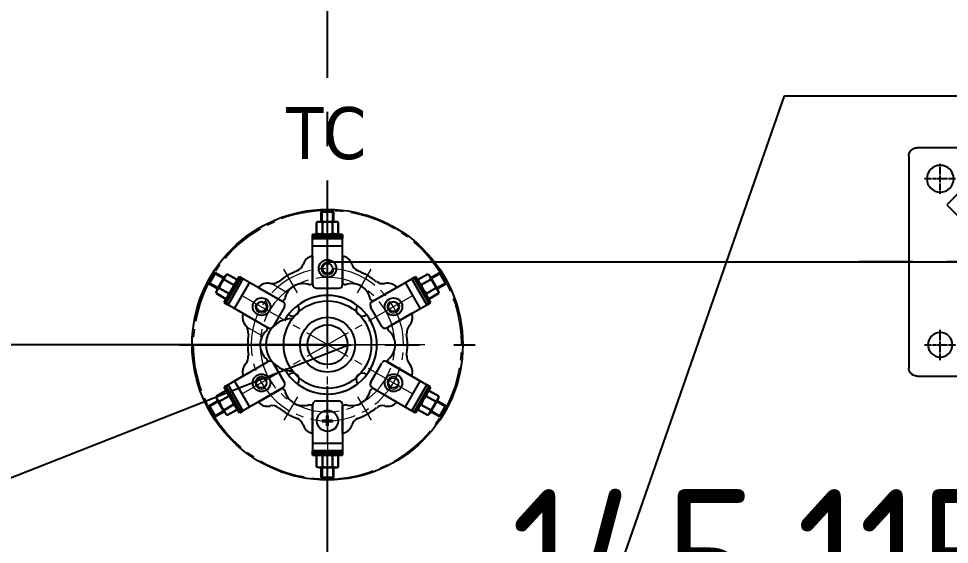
# Model space of a CAD drawing. Header units: millimetres. Extents: x 222663 to 230512, y -187965 to -182415.
# Drawn here: x 224384.6 to 224832.8, y -183801.5 to -183548.2 of the extents above; entities that cross this region are included whole.
import ezdxf

# ---------------------------------------------------------------- set-up
doc = ezdxf.new("R2010")
doc.units = ezdxf.units.MM
doc.header["$LTSCALE"] = 13
doc.linetypes.add('CENTER', pattern=[50.8, 31.75, -6.35, 6.35, -6.35])
doc.linetypes.add('CENTERX2', pattern=[101.6, 63.5, -12.7, 12.7, -12.7])
doc.layers.get('0').update_dxf_attribs({"color": 1, "linetype": 'CENTER'})
for name, color, linetype in [('01', 7, 'Continuous'), ('1', 4, 'Continuous'), ('2细线层', 4, 'Continuous'), ('CORE', 5, 'Continuous'), ('´ÖÊµÏß', 7, 'Continuous'), ('µã»®Ïß', 7, 'Continuous'), ('Ï¸ÊµÏß', 7, 'Continuous'), ('Ï¸Ïß', 7, 'Continuous')]:
    doc.layers.add(name, color=color, linetype=linetype)
doc.layers.add('标注、文本', color=3, linetype='Continuous', lineweight=25)
doc.styles.get("Standard").update_dxf_attribs({"font": 'gbenor.shx', "bigfont": 'gbcbig.shx'})
doc.styles.add('Tahoma$001', font='tahoma.ttf', dxfattribs={"height": 2.159784})
doc.dimstyles.new('1-20', dxfattribs={"dimscale": 20, "dimtxt": 3.5, "dimasz": 2, "dimexe": 1.5, "dimexo": 0.5, "dimgap": 0.5, "dimtad": 1, "dimtoh": 1, "dimdec": 1, "dimdsep": 46, "dimtxsty": 'Standard', "dimcen": 2.5, "dimclrd": 3, "dimclre": 3, "dimclrt": 3, "dimadec": 0, "dimazin": 2, "dimtfac": 1, "dimtdec": 1, "dimtmove": 0, "dimatfit": 2, "dimfxl": 1, "dimarcsym": 0})

# ---------------------------------------------------------------- blocks, each defined once
blk = doc.blocks.new('A$C5EF15113')
at = {"layer": '1', "color": 1, "linetype": 'CENTERX2', "lineweight": -3, "ltscale": 0.1}
for p, q in [((79.01, 136.41), (79.01, 0)), ((0, 68.21), (158.03, 68.21))]:
    blk.add_line(p, q, dxfattribs=at)
at = {"layer": '2细线层'}
for points in [[(27.95, 123.16), (27.37, 123.16), (26.88, 123.07), (26.39, 122.87), (25.91, 122.68), (25.52, 122.38), (25.13, 121.99), (24.74, 121.6), (24.45, 121.21), (24.25, 120.73), (24.06, 120.24), (23.96, 119.75), (23.96, 119.17)], [(27.95, 123.16), (129.98, 123.16)], [(133.97, 119.17), (133.97, 119.75), (133.87, 120.24), (133.68, 120.73), (133.48, 121.21), (133.19, 121.6), (132.8, 121.99), (132.41, 122.38), (132.02, 122.68), (131.53, 122.87), (131.05, 123.07), (130.56, 123.16), (129.98, 123.16)], [(23.96, 119.17), (23.96, 17.15)], [(133.97, 119.17), (133.97, 17.15)], [(38.96, 114.59), (38.96, 115.46)], [(38.96, 114.59), (38.96, 115.46)], [(38.96, 114.1), (38.96, 114.3)], [(38.96, 114.1), (38.96, 114.3)], [(38.96, 112.64), (38.96, 113.81)], [(38.96, 112.64), (38.96, 113.81)], [(38.96, 112.05), (38.96, 112.35)], [(38.96, 112.05), (38.96, 112.35)], [(118.96, 114.59), (118.96, 115.46)], [(118.96, 114.1), (118.96, 114.3)], [(118.96, 112.54), (118.96, 113.81)], [(118.96, 112.05), (118.96, 112.35)], [(32.53, 108.16), (31.46, 108.16)], [(31.56, 108.16), (32.63, 108.16)], [(33.02, 108.16), (32.73, 108.16)], [(32.83, 108.16), (33.12, 108.16)], [(34.48, 108.16), (33.22, 108.16)], [(33.31, 108.16), (34.58, 108.16)], [(34.97, 108.16), (34.77, 108.16)], [(34.87, 108.16), (35.07, 108.16)], [(36.53, 108.16), (35.26, 108.16)], [(35.36, 108.16), (36.63, 108.16)], [(37.02, 108.16), (36.72, 108.16)], [(36.82, 108.16), (37.11, 108.16)], [(37.31, 108.16), (38.58, 108.16)], [(38.48, 108.16), (37.31, 108.16)], [(38.96, 108.16), (38.77, 108.16)], [(38.87, 108.16), (39.06, 108.16)], [(38.96, 110.59), (38.96, 111.86)], [(38.96, 110.59), (38.96, 111.86)], [(38.96, 110.11), (38.96, 110.3)], [(38.96, 110.11), (38.96, 110.3)], [(38.96, 108.55), (38.96, 109.81)], [(38.96, 108.55), (38.96, 109.81)], [(38.96, 108.06), (38.96, 108.35)], [(38.96, 108.06), (38.96, 108.35)], [(38.96, 106.6), (38.96, 107.86)], [(38.96, 106.6), (38.96, 107.86)], [(40.52, 108.16), (39.26, 108.16)], [(39.35, 108.16), (40.62, 108.16)], [(41.01, 108.16), (40.72, 108.16)], [(40.82, 108.16), (41.11, 108.16)], [(42.47, 108.16), (41.3, 108.16)], [(41.4, 108.16), (42.57, 108.16)], [(43.06, 108.16), (42.77, 108.16)], [(42.86, 108.16), (43.15, 108.16)], [(44.52, 108.16), (43.25, 108.16)], [(43.35, 108.16), (44.62, 108.16)], [(44.81, 108.16), (45.1, 108.16)], [(45.01, 108.16), (44.81, 108.16)], [(46.37, 108.16), (45.3, 108.16)], [(45.4, 108.16), (46.47, 108.16)], [(111.56, 108.16), (112.63, 108.16)], [(112.92, 108.16), (113.12, 108.16)], [(113.41, 108.16), (114.68, 108.16)], [(114.87, 108.16), (115.16, 108.16)], [(115.46, 108.16), (116.63, 108.16)], [(116.92, 108.16), (117.21, 108.16)], [(117.41, 108.16), (118.67, 108.16)], [(118.96, 110.59), (118.96, 111.86)], [(118.96, 110.11), (118.96, 110.3)], [(118.96, 108.55), (118.96, 109.81)], [(118.96, 108.06), (118.96, 108.35)], [(118.96, 108.16), (119.16, 108.16)], [(118.96, 106.6), (118.96, 107.86)], [(119.45, 108.16), (120.62, 108.16)], [(120.91, 108.16), (121.21, 108.16)], [(121.4, 108.16), (122.67, 108.16)], [(122.96, 108.16), (123.15, 108.16)], [(123.45, 108.16), (124.71, 108.16)], [(124.91, 108.16), (125.2, 108.16)], [(125.4, 108.16), (126.47, 108.16)], [(38.96, 106.11), (38.96, 106.31)], [(38.96, 106.11), (38.96, 106.31)], [(38.96, 104.55), (38.96, 105.82)], [(38.96, 104.55), (38.96, 105.82)], [(38.96, 104.06), (38.96, 104.36)], [(38.96, 104.06), (38.96, 104.36)], [(38.96, 102.6), (38.96, 103.87)], [(38.96, 102.6), (38.96, 103.87)], [(106.59, 104.94), (93.63, 91.98)], [(106.59, 104.94), (115.75, 95.68)], [(118.96, 106.11), (118.96, 106.31)], [(118.96, 104.55), (118.96, 105.82)], [(118.96, 104.06), (118.96, 104.36)], [(118.96, 102.6), (118.96, 103.77)], [(38.96, 102.12), (38.96, 102.31)], [(38.96, 102.12), (38.96, 102.31)], [(38.96, 100.95), (38.96, 101.82)], [(38.96, 100.95), (38.96, 101.82)], [(118.96, 102.02), (118.96, 102.31)], [(118.96, 100.95), (118.96, 101.82)], [(93.63, 91.98), (92.95, 92.47), (92.27, 92.76), (91.58, 93.15), (90.9, 93.54), (90.22, 93.83), (89.54, 94.12), (88.76, 94.42), (88.08, 94.71), (87.3, 94.9), (86.52, 95.1), (85.74, 95.39), (85.06, 95.49), (84.28, 95.68), (83.5, 95.78), (82.72, 95.98), (81.94, 96.07), (81.16, 96.07), (80.38, 96.17), (79.6, 96.17), (78.82, 96.17), (78.04, 96.17), (77.26, 96.17), (76.48, 96.07), (75.7, 95.98), (74.92, 95.88), (74.14, 95.78), (73.36, 95.59), (72.68, 95.49), (71.9, 95.29), (71.12, 95.1), (70.34, 94.81), (69.66, 94.61), (68.88, 94.32), (68.2, 94.03), (67.52, 93.74), (66.74, 93.35), (66.05, 93.05), (65.37, 92.66), (64.69, 92.27), (64.01, 91.88), (63.42, 91.49), (62.74, 91.01), (62.16, 90.52), (61.47, 90.03), (60.89, 89.55), (60.3, 89.06), (59.72, 88.57), (59.14, 87.99), (58.65, 87.4), (58.06, 86.82), (57.58, 86.23), (57.09, 85.65), (56.6, 85.06), (56.11, 84.38), (55.72, 83.8), (55.24, 83.11), (54.85, 82.43), (54.46, 81.75), (54.07, 81.07), (53.78, 80.39), (53.39, 79.7), (53.09, 79.02), (52.8, 78.24), (52.51, 77.56), (52.31, 76.78), (52.12, 76), (51.83, 75.32), (51.63, 74.54), (51.53, 73.76), (51.34, 72.98), (51.24, 72.2), (51.15, 71.42), (51.05, 70.64), (50.95, 69.86), (50.95, 69.08), (50.95, 68.3), (50.95, 67.52), (50.95, 66.74), (51.05, 65.96), (51.15, 65.18), (51.15, 64.41), (51.34, 63.72), (51.44, 62.94), (51.63, 62.16), (51.73, 61.38), (52.02, 60.6), (52.22, 59.92), (52.41, 59.14), (52.7, 58.36), (53, 57.68), (53.29, 57), (53.58, 56.22), (53.97, 55.54), (54.26, 54.86), (54.65, 54.17), (55.04, 53.49)], [(115.75, 95.68), (102.89, 82.82)], [(64.3, 44.33), (64.98, 43.94), (65.66, 43.55), (66.35, 43.16), (67.03, 42.77), (67.71, 42.48), (68.49, 42.19), (69.17, 41.9), (69.95, 41.6), (70.63, 41.41), (71.41, 41.21), (72.19, 41.02), (72.87, 40.82), (73.65, 40.63), (74.43, 40.53), (75.21, 40.43), (75.99, 40.34), (76.77, 40.24), (77.55, 40.14), (78.33, 40.14), (79.11, 40.14), (79.89, 40.14), (80.67, 40.24), (81.45, 40.24), (82.23, 40.34), (83.01, 40.43), (83.79, 40.53), (84.57, 40.73), (85.25, 40.82), (86.03, 41.02), (86.81, 41.21), (87.59, 41.51), (88.27, 41.7), (89.05, 41.99), (89.73, 42.29), (90.41, 42.58), (91.19, 42.97), (91.88, 43.26), (92.56, 43.65), (93.24, 44.04), (93.92, 44.43), (94.51, 44.92), (95.19, 45.31), (95.87, 45.79), (96.46, 46.28), (97.04, 46.77), (97.63, 47.26), (98.21, 47.74), (98.79, 48.33), (99.28, 48.91), (99.87, 49.5), (100.35, 50.08), (100.84, 50.67), (101.33, 51.25), (101.82, 51.93), (102.2, 52.52), (102.69, 53.2), (103.08, 53.88), (103.47, 54.56), (103.86, 55.25), (104.15, 55.93), (104.54, 56.61), (104.84, 57.39), (105.13, 58.07), (105.42, 58.75), (105.62, 59.53), (105.81, 60.31), (106.1, 60.99), (106.3, 61.77), (106.39, 62.55), (106.59, 63.33), (106.69, 64.11), (106.78, 64.89), (106.88, 65.67), (106.98, 66.45), (106.98, 67.23), (106.98, 68.01), (106.98, 68.79), (106.98, 69.57), (106.88, 70.35), (106.88, 71.13), (106.78, 71.91), (106.59, 72.59), (106.49, 73.37), (106.3, 74.15), (106.2, 74.93), (106.01, 75.71), (105.71, 76.39), (105.52, 77.17), (105.23, 77.95), (104.93, 78.63), (104.64, 79.31), (104.35, 80.09), (103.96, 80.78), (103.67, 81.46), (103.28, 82.14), (102.89, 82.82)], [(55.04, 53.49), (34.29, 32.74)], [(48.32, 46.77), (44.81, 43.26)], [(64.3, 44.33), (43.45, 23.48)], [(57.48, 37.51), (52.02, 32.05)], [(34.29, 32.74), (33.8, 32.15), (33.31, 31.57), (33.02, 30.79), (32.73, 30.11), (32.53, 29.33), (32.44, 28.55), (32.44, 27.77), (32.53, 26.99), (32.63, 26.21), (32.92, 25.43), (33.31, 24.75), (33.8, 24.06), (34.29, 23.48), (34.87, 22.99), (35.55, 22.5), (36.24, 22.12), (37.02, 21.82), (37.8, 21.63), (38.58, 21.53), (39.35, 21.53), (40.13, 21.63), (40.91, 21.82), (41.69, 22.12), (42.38, 22.5), (42.96, 22.99), (43.64, 23.48)], [(38.96, 35.37), (38.96, 34.49)], [(38.96, 35.37), (38.96, 34.49)], [(38.96, 34.2), (38.96, 34)], [(38.96, 34.2), (38.96, 34)], [(38.96, 33.71), (38.96, 32.44)], [(38.96, 33.71), (38.96, 32.44)], [(38.96, 32.25), (38.96, 31.96)], [(38.96, 32.25), (38.96, 31.96)], [(38.96, 31.76), (38.96, 30.5)], [(38.96, 31.76), (38.96, 30.5)], [(118.96, 34.49), (118.96, 35.37)], [(118.96, 34), (118.96, 34.2)], [(118.96, 32.44), (118.96, 33.71)], [(118.96, 31.96), (118.96, 32.25)], [(118.96, 30.5), (118.96, 31.76)], [(32.53, 28.16), (31.46, 28.16)], [(31.56, 28.16), (32.63, 28.16)], [(33.02, 28.16), (32.73, 28.16)], [(32.83, 28.16), (33.12, 28.16)], [(34.48, 28.16), (33.22, 28.16)], [(33.31, 28.16), (34.58, 28.16)], [(34.97, 28.16), (34.77, 28.16)], [(34.87, 28.16), (35.07, 28.16)], [(36.53, 28.16), (35.26, 28.16)], [(35.36, 28.16), (36.63, 28.16)], [(37.02, 28.16), (36.72, 28.16)], [(36.82, 28.16), (37.11, 28.16)], [(37.31, 28.16), (38.58, 28.16)], [(38.48, 28.16), (37.31, 28.16)], [(38.96, 28.16), (38.77, 28.16)], [(38.87, 28.16), (39.06, 28.16)], [(38.96, 30.2), (38.96, 30.01)], [(38.96, 30.2), (38.96, 30.01)], [(38.96, 29.72), (38.96, 28.45)], [(38.96, 29.72), (38.96, 28.45)], [(38.96, 28.25), (38.96, 27.96)], [(38.96, 28.25), (38.96, 27.96)], [(38.96, 28.16), (39.06, 28.06)], [(38.96, 27.77), (38.96, 26.5)], [(38.96, 27.77), (38.96, 26.5)], [(40.52, 28.16), (39.26, 28.16)], [(39.35, 28.16), (40.62, 28.16)], [(41.01, 28.16), (40.72, 28.16)], [(40.82, 28.16), (41.11, 28.16)], [(42.47, 28.16), (41.3, 28.16)], [(41.4, 28.16), (42.57, 28.16)], [(43.06, 28.16), (42.77, 28.16)], [(42.86, 28.16), (43.15, 28.16)], [(44.52, 28.16), (43.25, 28.16)], [(43.35, 28.16), (44.62, 28.16)], [(44.81, 28.16), (45.1, 28.16)], [(45.01, 28.16), (44.81, 28.16)], [(46.37, 28.16), (45.3, 28.16)], [(45.4, 28.16), (46.47, 28.16)], [(111.56, 28.06), (112.63, 28.06)], [(112.92, 28.06), (113.12, 28.06)], [(113.41, 28.06), (114.68, 28.06)], [(114.87, 28.06), (115.16, 28.06)], [(115.46, 28.06), (116.63, 28.06)], [(116.92, 28.06), (117.21, 28.06)], [(117.41, 28.06), (118.67, 28.06)], [(118.96, 30.01), (118.96, 30.2)], [(118.96, 28.45), (118.96, 29.72)], [(118.96, 27.96), (118.96, 28.25)], [(118.96, 28.06), (119.16, 28.06)], [(118.96, 26.5), (118.96, 27.77)], [(119.45, 28.06), (120.62, 28.06)], [(120.91, 28.06), (121.21, 28.06)], [(121.4, 28.06), (122.67, 28.06)], [(122.96, 28.06), (123.15, 28.06)], [(123.45, 28.06), (124.71, 28.06)], [(124.91, 28.06), (125.2, 28.06)], [(125.4, 28.06), (126.47, 28.06)], [(38.96, 26.21), (38.96, 26.01)], [(38.96, 26.21), (38.96, 26.01)], [(38.96, 25.72), (38.96, 24.45)], [(38.96, 25.72), (38.96, 24.45)], [(38.96, 24.26), (38.96, 23.97)], [(38.96, 24.26), (38.96, 23.97)], [(38.96, 23.77), (38.96, 22.5)], [(38.96, 23.77), (38.96, 22.5)], [(118.96, 26.01), (118.96, 26.21)], [(118.96, 24.45), (118.96, 25.72)], [(118.96, 23.97), (118.96, 24.26)], [(118.96, 22.5), (118.96, 23.77)], [(38.96, 22.21), (38.96, 22.02)], [(38.96, 22.21), (38.96, 22.02)], [(38.96, 21.73), (38.96, 20.85)], [(38.96, 21.73), (38.96, 20.85)], [(118.96, 22.02), (118.96, 22.21)], [(118.96, 20.85), (118.96, 21.73)], [(23.96, 17.15), (23.96, 16.56), (24.06, 16.07), (24.25, 15.59), (24.45, 15.1), (24.74, 14.71), (25.13, 14.32), (25.52, 13.93), (25.91, 13.64), (26.39, 13.44), (26.88, 13.25), (27.37, 13.15), (27.95, 13.15)], [(129.98, 13.15), (130.56, 13.15), (131.05, 13.25), (131.53, 13.44), (132.02, 13.64), (132.41, 13.93), (132.8, 14.32), (133.19, 14.71), (133.48, 15.1), (133.68, 15.59), (133.87, 16.07), (133.97, 16.56), (133.97, 17.15)], [(129.98, 13.15), (27.95, 13.15)]]:
    blk.add_lwpolyline(points, dxfattribs=at)
for centre, radius in [((38.92, 108.3), 6.48), ((118.92, 108.21), 6.48), ((118.92, 28.21), 5.9)]:
    blk.add_circle(centre, radius, dxfattribs=at)
blk = doc.blocks.new('A$C1C575266')
at = {"layer": '01', "color": 4}
for points in [[(301.6, 163.55), (298.75, 162.22)], [(296, 160.71), (294.84, 160.09), (291.28, 157.77), (287.99, 155.11), (284.88, 152.26), (282.04, 149.15), (281.77, 148.8)], [(276.44, 141.15), (275.1, 138.75), (273.33, 134.93), (271.9, 130.93), (270.75, 126.93), (270.13, 123.73)]]:
    blk.add_lwpolyline(points, dxfattribs=at)
blk.add_circle((322.77, 114.45), 54, dxfattribs=at)
at = {"layer": '´ÖÊµÏß', "color": 7, "lineweight": 25}
for points in [[(316.8, 138.39), (316.8, 156.8)], [(328.71, 156.8), (316.8, 156.8)], [(316.8, 149.77), (316.8, 156.8), (328.71, 156.8), (316.8, 156.8)], [(328.71, 138.39), (328.71, 156.8)], [(328.71, 149.77), (328.71, 156.8)], [(328.71, 153.77), (316.8, 153.77)], [(316.8, 149.77), (316.8, 138.66)], [(316.8, 149.77), (316.8, 138.66)], [(328.71, 149.77), (328.71, 138.66)], [(328.71, 149.77), (328.71, 138.66)], [(289.06, 140.79), (283.1, 130.39)], [(289.15, 126.93), (283.1, 130.39), (289.06, 140.79), (283.1, 130.39)], [(291.64, 139.28), (285.68, 128.97)], [(305.06, 131.55), (289.06, 140.79)], [(295.11, 137.33), (289.06, 140.79)], [(340.53, 131.55), (356.45, 140.79)], [(350.4, 137.33), (356.45, 140.79), (362.4, 130.39), (356.45, 140.79)], [(359.83, 128.97), (353.87, 139.28)], [(362.4, 130.39), (356.45, 140.79)], [(295.11, 137.33), (304.8, 131.73)], [(295.11, 137.33), (304.8, 131.73)], [(327.29, 136.88), (318.31, 136.88)], [(350.4, 137.33), (340.71, 131.73)], [(350.4, 137.33), (340.71, 131.73)], [(299.02, 121.24), (283.1, 130.39)], [(346.49, 121.24), (362.4, 130.39)], [(356.36, 126.93), (362.4, 130.39)], [(289.15, 126.93), (298.84, 121.33)], [(289.15, 126.93), (298.84, 121.33)], [(305.6, 129.5), (301.06, 121.77)], [(344.45, 121.77), (339.91, 129.5)], [(356.36, 126.93), (346.67, 121.33)], [(356.36, 126.93), (346.67, 121.33)], [(299.02, 107.63), (283.1, 98.39)], [(289.15, 101.95), (298.84, 107.55)], [(289.15, 101.95), (298.84, 107.55)], [(301.06, 107.1), (305.6, 99.37)], [(339.91, 99.37), (344.45, 107.1)], [(346.49, 107.63), (362.4, 98.39)], [(356.36, 101.95), (346.67, 107.55)], [(356.36, 101.95), (346.67, 107.55)], [(289.15, 101.95), (283.1, 98.39)], [(356.36, 101.95), (362.4, 98.39), (356.45, 88.08), (362.4, 98.39)], [(283.1, 98.39), (289.06, 88.08)], [(295.11, 91.54), (289.06, 88.08), (283.1, 98.39), (289.06, 88.08)], [(285.68, 99.9), (291.64, 89.59)], [(305.06, 97.32), (289.06, 88.08)], [(295.11, 91.54), (304.8, 97.14)], [(295.11, 91.54), (304.8, 97.14)], [(340.53, 97.32), (356.45, 88.08)], [(350.4, 91.54), (340.71, 97.14)], [(350.4, 91.54), (340.71, 97.14)], [(353.87, 89.59), (359.83, 99.9)], [(356.45, 88.08), (362.4, 98.39)], [(316.8, 90.48), (316.8, 72.07)], [(316.8, 79.01), (316.8, 90.21)], [(318.31, 91.99), (327.29, 91.99)], [(328.71, 90.48), (328.71, 72.07)], [(328.71, 79.01), (328.71, 90.21)], [(350.4, 91.54), (356.45, 88.08)], [(322.49, 84.34), (322.49, 86.03)], [(323.11, 84.34), (323.11, 86.03)], [(320.71, 84.34), (322.49, 84.34)], [(320.71, 83.72), (322.49, 83.72)], [(322.49, 82.03), (322.49, 83.72)], [(323.11, 84.34), (324.8, 84.34)], [(323.11, 82.03), (323.11, 83.72)], [(323.11, 83.72), (324.8, 83.72)], [(316.8, 79.1), (316.8, 72.07)], [(328.71, 79.1), (328.71, 72.07), (316.8, 72.07), (328.71, 72.07)], [(316.8, 75.1), (328.71, 75.1)], [(316.8, 72.07), (328.71, 72.07)]]:
    blk.add_lwpolyline(points, dxfattribs=at)
for centre, radius in [((322.8, 144.84), 3.51), ((322.8, 144.84), 2), ((296.48, 129.64), 3.51), ((296.48, 129.64), 2), ((322.8, 114.44), 17.47), ((349.11, 129.64), 3.51), ((349.11, 129.64), 2), ((322.8, 114.44), 10.98), ((322.8, 114.44), 7.96), ((296.48, 99.23), 3.51), ((296.48, 99.23), 2), ((349.11, 99.23), 3.51), ((349.11, 99.23), 2), ((322.8, 84.03), 4.22)]:
    blk.add_circle(centre, radius, dxfattribs=at)
for points in [[(316.82, 149.85), (315.04, 149.49), (313.59, 148.19), (313.04, 146.46)], [(332.56, 146.46), (332, 148.19), (330.56, 149.49), (328.78, 149.85)], [(332.56, 146.46), (332, 148.19), (330.56, 149.49), (328.78, 149.85)], [(310.78, 144.02), (311.86, 144.46), (312.69, 145.36), (313.05, 146.48)], [(332.54, 146.48), (332.9, 145.36), (333.74, 144.46), (334.82, 144.02)], [(332.54, 146.48), (332.9, 145.36), (333.74, 144.46), (334.82, 144.02)], [(310.79, 143.96), (308.08, 142.86), (305.54, 141.39), (303.24, 139.6)], [(342.36, 139.6), (340.05, 141.39), (337.51, 142.86), (334.81, 143.96)], [(299.95, 138.9), (298.1, 139.3), (296.19, 138.63), (295, 137.17)], [(299.91, 138.93), (301.06, 138.68), (302.25, 138.95), (303.18, 139.67)], [(316.81, 138.64), (316.41, 138.54), (316.01, 138.43), (315.62, 138.32)], [(316.89, 138.44), (316.89, 137.63), (317.54, 136.97), (318.35, 136.97)], [(327.33, 136.97), (328.14, 136.97), (328.8, 137.63), (328.8, 138.44)], [(329.98, 138.32), (329.58, 138.44), (329.18, 138.54), (328.78, 138.64)], [(342.42, 139.67), (343.34, 138.95), (344.54, 138.68), (345.68, 138.93)], [(350.47, 137.32), (349.27, 138.68), (347.42, 139.29), (345.65, 138.9)], [(334.85, 130.01), (327.75, 135.5), (317.84, 135.5), (310.74, 130.01)], [(305.71, 132.59), (305.41, 132.31), (305.11, 132.02), (304.83, 131.72)], [(305.58, 129.62), (305.98, 130.32), (305.74, 131.21), (305.04, 131.62)], [(340.56, 131.62), (339.85, 131.21), (339.61, 130.32), (340.02, 129.62)], [(340.77, 131.72), (340.48, 132.02), (340.19, 132.31), (339.89, 132.6)], [(289.21, 127.15), (288.54, 125.38), (288.92, 123.39), (290.19, 122)], [(307.23, 126.49), (306.68, 125.79), (306.19, 125.05), (305.74, 124.28)], [(338.37, 102.38), (343.86, 109.48), (343.86, 119.39), (338.37, 126.49)], [(355.41, 122), (356.63, 123.34), (357.03, 125.24), (356.46, 126.96)], [(291.16, 118.87), (291.32, 120.03), (290.96, 121.2), (290.17, 122.07)], [(298.84, 121.36), (298.73, 120.96), (298.62, 120.56), (298.53, 120.16)], [(299.13, 121.26), (299.83, 120.85), (300.73, 121.09), (301.13, 121.79)], [(344.46, 121.79), (344.87, 121.09), (345.77, 120.85), (346.47, 121.26)], [(347.07, 120.16), (346.97, 120.56), (346.87, 120.96), (346.75, 121.36)], [(355.43, 122.07), (354.64, 121.2), (354.28, 120.03), (354.44, 118.87)], [(291.23, 118.79), (290.83, 115.9), (290.83, 112.97), (291.23, 110.08)], [(354.37, 110.08), (354.77, 112.97), (354.77, 115.9), (354.37, 118.79)], [(290.17, 106.89), (290.96, 107.76), (291.32, 108.93), (291.16, 110.09)], [(298.53, 108.72), (298.62, 108.31), (298.73, 107.91), (298.84, 107.52)], [(301.13, 107.17), (300.73, 107.87), (299.83, 108.11), (299.13, 107.71)], [(346.47, 107.71), (345.77, 108.11), (344.87, 107.87), (344.46, 107.17)], [(346.76, 107.52), (346.87, 107.91), (346.98, 108.31), (347.07, 108.72)], [(354.44, 110.09), (354.28, 108.93), (354.64, 107.76), (355.43, 106.89)], [(290.19, 106.88), (288.97, 105.53), (288.57, 103.63), (289.14, 101.91)], [(305.89, 104.34), (306.3, 103.66), (306.74, 103.01), (307.23, 102.38)], [(356.46, 101.91), (357.03, 103.63), (356.63, 105.53), (355.41, 106.88)], [(304.83, 97.15), (305.11, 96.85), (305.41, 96.56), (305.71, 96.28)], [(305.04, 97.34), (305.74, 97.75), (305.98, 98.64), (305.58, 99.34)], [(310.74, 98.86), (317.84, 93.37), (327.76, 93.37), (334.85, 98.86)], [(340.02, 99.34), (339.61, 98.64), (339.85, 97.75), (340.56, 97.34)], [(339.89, 96.28), (340.19, 96.56), (340.48, 96.85), (340.77, 97.15)], [(295.12, 91.55), (296.33, 90.19), (298.17, 89.58), (299.95, 89.97)], [(303.18, 89.29), (302.25, 90.01), (301.06, 90.28), (299.91, 90.03)], [(303.24, 89.27), (305.54, 87.48), (308.08, 86.02), (310.79, 84.92)], [(315.62, 90.56), (316.01, 90.44), (316.41, 90.33), (316.81, 90.23)], [(318.35, 91.99), (317.54, 91.99), (316.89, 91.33), (316.89, 90.52)], [(328.8, 90.52), (328.8, 91.33), (328.14, 91.99), (327.33, 91.99)], [(328.78, 90.23), (329.18, 90.33), (329.58, 90.44), (329.98, 90.56)], [(334.81, 84.92), (337.51, 86.02), (340.05, 87.48), (342.36, 89.27)], [(345.68, 90.03), (344.54, 90.28), (343.34, 90.01), (342.42, 89.29)], [(345.65, 89.97), (347.42, 89.58), (349.27, 90.19), (350.47, 91.55)], [(323.1, 86.1), (322.9, 86.13), (322.7, 86.13), (322.49, 86.1)], [(313.05, 82.49), (312.69, 83.6), (311.86, 84.5), (310.78, 84.94)], [(313.04, 82.41), (313.59, 80.68), (315.04, 79.38), (316.82, 79.02)], [(320.73, 84.34), (320.7, 84.13), (320.7, 83.93), (320.73, 83.73)], [(322.49, 81.97), (322.7, 81.94), (322.9, 81.94), (323.1, 81.97)], [(324.87, 83.73), (324.9, 83.93), (324.9, 84.13), (324.87, 84.34)], [(328.78, 79.02), (330.56, 79.38), (332, 80.68), (332.56, 82.41)], [(334.82, 84.94), (333.74, 84.5), (332.9, 83.6), (332.54, 82.49)]]:
    blk.add_open_spline(points, degree=3, dxfattribs=at)
for points, knots in [([(315.66, 138.39), (313.58, 139.14), (311.27, 138.94), (309.35, 137.83), (307.43, 136.72), (306.1, 134.83), (305.71, 132.65)], [0, 0, 0, 0, 1, 1, 1, 2, 2, 2, 2]), ([(339.88, 132.65), (339.49, 134.83), (338.16, 136.73), (336.24, 137.83), (334.33, 138.94), (332.02, 139.14), (329.93, 138.39)], [0, 0, 0, 0, 1, 1, 1, 2, 2, 2, 2]), ([(305.89, 104.34), (310.44, 96.71), (319.54, 93.08), (328.1, 95.47), (336.66, 97.87), (342.55, 105.69), (342.49, 114.58), (342.42, 123.46), (336.42, 131.21), (327.83, 133.47), (319.23, 135.74), (310.19, 131.98), (305.74, 124.28)], [0, 0, 0, 0, 1, 1, 1, 2, 2, 2, 3, 3, 3, 4, 4, 4, 4]), ([(307.26, 126.49), (308.26, 125.61), (309.78, 125.66), (310.72, 126.6), (311.67, 127.55), (311.72, 129.06), (310.83, 130.07)], [0, 0, 0, 0, 1, 1, 1, 2, 2, 2, 2]), ([(334.85, 130.07), (333.97, 129.06), (334.02, 127.55), (334.96, 126.6), (335.91, 125.66), (337.43, 125.61), (338.43, 126.49)], [0, 0, 0, 0, 1, 1, 1, 2, 2, 2, 2]), ([(308.83, 124.88), (305.06, 124.94), (301.55, 122.96), (299.64, 119.71), (297.74, 116.45), (297.74, 112.42), (299.64, 109.16), (301.55, 105.91), (305.06, 103.93), (308.83, 103.99)], [0, 0, 0, 0, 1, 1, 1, 2, 2, 2, 3, 3, 3, 3]), ([(298.58, 120.18), (296.88, 118.75), (295.91, 116.65), (295.91, 114.44), (295.91, 112.22), (296.88, 110.12), (298.58, 108.69)], [0, 0, 0, 0, 1, 1, 1, 2, 2, 2, 2]), ([(347.11, 108.69), (348.8, 110.12), (349.78, 112.22), (349.78, 114.44), (349.78, 116.65), (348.8, 118.75), (347.11, 120.18)], [0, 0, 0, 0, 1, 1, 1, 2, 2, 2, 2]), ([(310.83, 98.89), (311.72, 99.9), (311.67, 101.41), (310.72, 102.36), (309.78, 103.3), (308.26, 103.35), (307.26, 102.47)], [0, 0, 0, 0, 1, 1, 1, 2, 2, 2, 2]), ([(338.43, 102.47), (337.43, 103.35), (335.91, 103.3), (334.96, 102.36), (334.02, 101.41), (333.97, 99.9), (334.85, 98.89)], [0, 0, 0, 0, 1, 1, 1, 2, 2, 2, 2]), ([(305.71, 96.31), (306.1, 94.13), (307.43, 92.24), (309.35, 91.13), (311.27, 90.02), (313.58, 89.82), (315.66, 90.57)], [0, 0, 0, 0, 1, 1, 1, 2, 2, 2, 2]), ([(329.93, 90.57), (332.02, 89.82), (334.33, 90.02), (336.24, 91.13), (338.16, 92.24), (339.49, 94.13), (339.88, 96.31)], [0, 0, 0, 0, 1, 1, 1, 2, 2, 2, 2])]:
    blk.add_open_spline(points, degree=3, knots=knots, dxfattribs=at)
at = {"layer": 'Ï¸ÊµÏß', "color": 7, "lineweight": 5}
for points, knots in [([(322.8, 147.37), (321.4, 147.37), (320.26, 146.24), (320.26, 144.84), (320.26, 143.44), (321.4, 142.31), (322.8, 142.31), (324.2, 142.31), (325.33, 143.44), (325.33, 144.84)], [0, 0, 0, 0, 1, 1, 1, 2, 2, 2, 3, 3, 3, 3]), ([(294.29, 130.9), (293.59, 129.69), (294.01, 128.14), (295.22, 127.44), (296.43, 126.74), (297.98, 127.16), (298.68, 128.37)], [0, 0, 0, 0, 1, 1, 1, 2, 2, 2, 2]), ([(347.76, 131.78), (346.59, 131.04), (346.23, 129.49), (346.95, 128.31), (347.68, 127.13), (349.22, 126.75), (350.41, 127.46), (351.6, 128.17), (352, 129.7), (351.31, 130.9)], [0, 0, 0, 0, 1, 1, 1, 2, 2, 2, 3, 3, 3, 3]), ([(298.68, 100.5), (298.16, 101.4), (297.15, 101.89), (296.13, 101.74), (295.1, 101.6), (294.27, 100.84), (294.02, 99.84), (293.78, 98.83), (294.16, 97.78), (295, 97.18), (295.84, 96.57), (296.97, 96.54), (297.84, 97.09)], [0, 0, 0, 0, 1, 1, 1, 2, 2, 2, 3, 3, 3, 4, 4, 4, 4]), ([(350.29, 101.48), (349.06, 102.12), (347.54, 101.66), (346.88, 100.44), (346.23, 99.22), (346.67, 97.7), (347.88, 97.02), (349.09, 96.35), (350.61, 96.77), (351.31, 97.97)], [0, 0, 0, 0, 1, 1, 1, 2, 2, 2, 3, 3, 3, 3])]:
    blk.add_open_spline(points, degree=3, knots=knots, dxfattribs=at)
blk.add_open_spline([(298.68, 128.37), (299.36, 129.55), (298.99, 131.05), (297.84, 131.78)], degree=3, dxfattribs=at)
at = {"layer": 'Ï¸Ïß', "color": 7, "lineweight": 30}
for points in [[(320.26, 167.46), (320.8, 168)], [(320.26, 163.46), (320.26, 167.46)], [(325.24, 167.46), (320.26, 167.46)], [(320.8, 168), (324.8, 168)], [(324.8, 168), (325.24, 167.46)], [(325.24, 163.46), (325.24, 167.46)], [(319.55, 163.46), (325.95, 163.46)], [(326.22, 163.46), (319.55, 163.46)], [(318.4, 163.2), (318.4, 158.75)], [(320.8, 163.2), (320.8, 158.75)], [(324.8, 163.2), (324.8, 158.75)], [(327.11, 163.2), (327.11, 158.75)], [(326.58, 158.49), (316.8, 158.49)], [(316.8, 156.8), (316.8, 158.49)], [(316.8, 157.77), (328.71, 157.77)], [(328.71, 158.49), (319.55, 158.49)], [(328.71, 156.8), (328.71, 158.49)], [(275.46, 139.46), (277.42, 142.93)], [(278.13, 143.11), (275.64, 138.75)], [(277.42, 142.93), (278.13, 143.11)], [(281.5, 141.15), (278.13, 143.11)], [(282.04, 141.95), (278.66, 136.17)], [(278.66, 136.17), (281.86, 141.68)], [(282.22, 130.93), (288.17, 141.33)], [(282.75, 142.57), (286.57, 140.44)], [(287.64, 141.68), (283.02, 133.68)], [(289.06, 140.79), (287.64, 141.68)], [(356.45, 140.79), (357.96, 141.59)], [(357.34, 141.33), (363.29, 130.93)], [(362.85, 133.15), (357.96, 141.59)], [(362.76, 142.57), (359.03, 140.44)], [(363.65, 141.68), (366.85, 136.17)], [(366.94, 135.91), (363.65, 141.68)], [(364, 141.15), (367.47, 143.11)], [(367.47, 143.11), (368.09, 142.93)], [(369.96, 138.75), (367.47, 143.11)], [(368.09, 142.93), (370.14, 139.46)], [(275.64, 138.75), (275.46, 139.46)], [(279.02, 136.79), (275.64, 138.75)], [(281.59, 140.53), (285.33, 138.31)], [(286.57, 139.82), (281.59, 131.28)], [(363.91, 131.28), (359.29, 139.19)], [(364, 140.53), (360.18, 138.31)], [(366.49, 136.79), (369.96, 138.75)], [(370.14, 139.46), (369.96, 138.75)], [(278.39, 135.02), (282.13, 132.79)], [(279.55, 137.06), (283.37, 134.93)], [(365.96, 137.06), (362.23, 134.84)], [(367.2, 135.02), (363.38, 132.79)], [(283.1, 130.39), (281.59, 131.28)], [(362.4, 130.39), (363.91, 131.28)], [(283.1, 98.39), (281.59, 97.59)], [(281.59, 97.59), (286.22, 89.68)], [(288.17, 87.54), (282.22, 97.94)], [(363.29, 97.94), (357.34, 87.54)], [(359.03, 89.05), (363.91, 97.59)], [(362.4, 98.39), (363.91, 97.59)], [(278.39, 93.86), (282.13, 96.08)], [(278.57, 92.97), (281.86, 87.19)], [(279.55, 91.81), (283.37, 93.94)], [(282.66, 95.72), (287.64, 87.19)], [(357.96, 87.19), (362.49, 95.19)], [(365.96, 91.81), (362.14, 93.94)], [(367.2, 93.86), (363.38, 96.08)], [(275.37, 89.41), (275.64, 90.12)], [(277.42, 85.94), (275.37, 89.41)], [(279.02, 92.08), (275.64, 90.03)], [(275.64, 90.12), (278.13, 85.77)], [(281.86, 87.19), (278.66, 92.7)], [(281.59, 88.34), (285.33, 90.57)], [(364, 88.34), (360.18, 90.48)], [(363.47, 86.92), (366.85, 92.7)], [(366.85, 92.7), (363.65, 87.19)], [(366.49, 92.08), (369.96, 90.03)], [(367.47, 85.77), (369.96, 90.03)], [(370.14, 89.41), (368.09, 85.94)], [(369.96, 90.03), (370.14, 89.41)], [(278.13, 85.77), (277.42, 85.94)], [(281.5, 87.72), (278.13, 85.77)], [(282.75, 86.3), (286.57, 88.43)], [(289.06, 88.08), (287.64, 87.19)], [(356.45, 88.08), (357.96, 87.19)], [(362.76, 86.3), (359.03, 88.43)], [(364, 87.72), (367.47, 85.77)], [(368.09, 85.94), (367.47, 85.77)], [(316.8, 72.07), (316.8, 70.39)], [(328.71, 71.1), (316.8, 71.1)], [(328.71, 72.07), (328.71, 70.39)], [(316.8, 70.39), (325.95, 70.39)], [(318.4, 65.67), (318.4, 70.03)], [(318.93, 70.39), (328.71, 70.39)], [(320.8, 65.67), (320.8, 70.03)], [(324.8, 65.67), (324.8, 70.03)], [(327.11, 65.67), (327.11, 70.03)], [(319.29, 65.41), (325.95, 65.41)], [(325.95, 65.41), (319.55, 65.41)], [(320.26, 65.41), (320.26, 61.41)], [(325.24, 65.41), (325.24, 61.41)], [(320.8, 60.87), (320.26, 61.41)], [(320.26, 61.41), (325.24, 61.41)], [(324.8, 60.87), (320.8, 60.87)], [(325.24, 61.41), (324.8, 60.87)]]:
    blk.add_lwpolyline(points, dxfattribs=at)
at = {"layer": 'Ï¸Ïß', "color": 7, "lineweight": 5}
for points in [[(320.8, 163.46), (320.8, 167.46)], [(324.8, 163.46), (324.8, 167.46)], [(281.33, 140.71), (277.86, 142.66)], [(364.27, 140.71), (367.65, 142.66)], [(279.28, 137.24), (275.81, 139.19)], [(366.23, 137.24), (369.69, 139.19)], [(279.28, 91.63), (275.81, 89.68)], [(366.23, 91.63), (369.69, 89.68)], [(281.33, 88.17), (277.86, 86.21)], [(364.27, 88.17), (367.65, 86.21)], [(320.8, 65.41), (320.8, 61.41)], [(324.8, 65.41), (324.8, 61.41)]]:
    blk.add_lwpolyline(points, dxfattribs=at)
at = {"layer": 'Ï¸Ïß', "color": 7, "lineweight": 30}
for points in [[(320.79, 163.25), (320.05, 163.65), (319.15, 163.65), (318.41, 163.26)], [(324.79, 163.25), (323.49, 163.65), (322.1, 163.65), (320.8, 163.25)], [(327.2, 163.25), (326.45, 163.65), (325.55, 163.65), (324.8, 163.25)], [(318.4, 158.87), (319.15, 158.47), (320.05, 158.47), (320.79, 158.87)], [(320.8, 158.78), (322.1, 158.39), (323.49, 158.39), (324.79, 158.78)], [(324.8, 158.87), (325.55, 158.47), (326.45, 158.47), (327.19, 158.87)], [(282.79, 142.64), (282.07, 142.19), (281.62, 141.41), (281.59, 140.57)], [(364, 140.57), (363.97, 141.41), (363.53, 142.19), (362.81, 142.63)], [(281.63, 140.57), (280.63, 139.65), (279.94, 138.44), (279.63, 137.12)], [(283.43, 134.97), (284.42, 135.9), (285.12, 137.1), (285.42, 138.43)], [(285.38, 138.42), (286.09, 138.87), (286.54, 139.64), (286.57, 140.49)], [(359.03, 140.49), (359.05, 139.64), (359.5, 138.87), (360.22, 138.42)], [(360.26, 138.34), (360.57, 137.01), (361.26, 135.81), (362.26, 134.88)], [(366.05, 137.12), (365.75, 138.44), (365.05, 139.65), (364.06, 140.57)], [(279.59, 137.12), (278.87, 136.68), (278.42, 135.9), (278.39, 135.06)], [(282.18, 132.82), (282.89, 133.27), (283.34, 134.04), (283.37, 134.89)], [(362.23, 134.89), (362.25, 134.04), (362.7, 133.27), (363.42, 132.82)], [(367.2, 135.05), (367.18, 135.9), (366.73, 136.68), (366.01, 137.12)], [(278.39, 93.91), (278.42, 93.06), (278.87, 92.28), (279.59, 91.84)], [(283.37, 93.98), (283.34, 94.83), (282.89, 95.6), (282.18, 96.05)], [(285.42, 90.53), (285.12, 91.86), (284.42, 93.06), (283.43, 93.99)], [(362.26, 93.99), (361.26, 93.06), (360.57, 91.86), (360.26, 90.53)], [(363.42, 96.05), (362.7, 95.6), (362.25, 94.83), (362.23, 93.98)], [(366.01, 91.84), (366.73, 92.28), (367.17, 93.06), (367.2, 93.9)], [(279.63, 91.84), (279.94, 90.52), (280.63, 89.31), (281.63, 88.39)], [(286.57, 88.47), (286.54, 89.32), (286.09, 90.09), (285.38, 90.54)], [(360.22, 90.54), (359.5, 90.09), (359.05, 89.32), (359.03, 88.47)], [(364.06, 88.39), (365.05, 89.31), (365.75, 90.52), (366.05, 91.84)], [(281.59, 88.39), (281.62, 87.55), (282.07, 86.77), (282.79, 86.33)], [(362.8, 86.32), (363.52, 86.77), (363.97, 87.55), (364, 88.39)], [(320.79, 70.09), (320.05, 70.49), (319.15, 70.49), (318.4, 70.09)], [(324.79, 70.09), (323.49, 70.49), (322.1, 70.49), (320.8, 70.09)], [(327.19, 70.09), (326.45, 70.49), (325.55, 70.49), (324.8, 70.09)], [(318.4, 65.71), (319.15, 65.31), (320.04, 65.31), (320.79, 65.71)], [(320.8, 65.71), (322.1, 65.31), (323.49, 65.31), (324.79, 65.71)], [(324.8, 65.71), (325.55, 65.31), (326.44, 65.31), (327.19, 65.7)]]:
    blk.add_open_spline(points, degree=3, dxfattribs=at)
at = {"layer": 'µã»®Ïß', "color": 1, "lineweight": 15, "true_color": 0xff0000}
for points in [[(322.75, 168), (318.58, 167.82), (314.4, 167.29), (310.31, 166.49), (306.22, 165.33), (304.44, 164.71)], [(328.98, 167.55), (326.93, 167.82), (325.87, 167.82)], [(349.51, 160.71), (347.02, 162.13), (343.29, 163.91), (339.29, 165.33), (335.29, 166.49), (332.09, 167.11)], [(354.76, 157.33), (354.22, 157.77), (352.18, 159.11)], [(322.75, 153.33), (322.75, 139.37)], [(322.75, 133.42), (322.75, 153.33)], [(369.07, 141.15), (368.36, 142.39), (366.05, 145.86), (363.47, 149.15), (360.63, 152.26), (357.51, 155.11), (357.16, 155.46)], [(279.82, 146.4), (279.46, 145.86), (278.04, 143.82)], [(316, 144.08), (313.33, 143.37), (310.4, 142.22), (307.55, 140.79), (304.89, 139.02), (302.4, 137.06), (300.53, 135.1)], [(310.84, 135.1), (305.33, 144.62)], [(336.18, 137.68), (334.4, 138.66), (331.64, 139.82), (328.8, 140.71), (325.78, 141.15), (322.75, 141.33), (319.73, 141.15), (318.13, 140.88)], [(322.04, 144.8), (319.55, 144.71), (319.02, 144.53)], [(341.69, 138.13), (340.62, 139.02), (337.96, 140.79), (335.11, 142.22), (332.18, 143.37), (329.07, 144.17), (325.95, 144.71), (325.07, 144.71)], [(334.76, 135.1), (340.18, 144.62)], [(309.33, 137.68), (308.44, 137.24), (305.95, 135.46), (303.73, 133.42), (301.68, 131.19), (300, 128.7), (298.48, 126.13), (297.51, 123.64)], [(306.66, 135.19), (300.53, 138.75)], [(315.02, 140.17), (313.86, 139.82), (312.09, 139.11)], [(371.92, 135.64), (370.58, 138.48)], [(306.31, 123.9), (289.06, 133.86)], [(341.25, 133.95), (339.56, 135.46), (338.84, 135.99)], [(356.45, 133.86), (339.2, 123.9)], [(346.05, 133.95), (345.33, 134.75), (344, 136.17)], [(298.57, 132.79), (298.13, 132.26), (296.88, 130.3)], [(322.75, 127.1), (322.75, 130.22)], [(349.69, 114.39), (349.51, 117.41), (348.98, 120.44), (348.18, 123.28), (347.02, 126.13), (345.51, 128.7), (343.82, 131.19), (343.38, 131.73)], [(353.16, 114.39), (352.98, 117.59), (352.54, 120.79), (351.65, 123.81), (350.58, 126.84), (349.07, 129.59), (347.82, 131.55)], [(376.27, 114.39), (376.09, 118.66), (375.65, 122.84), (374.85, 126.93), (373.69, 130.93), (372.98, 132.7)], [(295.37, 127.64), (295.02, 126.84), (293.86, 123.81), (293.06, 120.79), (292.53, 117.59), (292.35, 114.39), (292.53, 111.28), (292.71, 109.95)], [(322.75, 104.97), (322.75, 123.9)], [(269.68, 120.61), (269.41, 118.66), (269.33, 117.5)], [(296.71, 117.95), (290.57, 121.5)], [(296.62, 120.61), (296.53, 120.44), (296.08, 117.59)], [(311.82, 120.79), (309.06, 122.3)], [(331.02, 119.19), (314.58, 109.68)], [(331.02, 109.68), (314.58, 119.19)], [(336.44, 122.3), (333.69, 120.79)], [(269.24, 114.39), (269.41, 110.21), (269.86, 106.03), (270.75, 101.95), (271.9, 97.86), (272.53, 96.17)], [(296.26, 114.39), (283.9, 114.39)], [(302.04, 114.39), (290.84, 114.39)], [(322.13, 114.39), (295.2, 114.39)], [(295.82, 114.39), (296, 111.46), (296.53, 108.43), (297.33, 105.5), (298.48, 102.75), (300, 100.08), (301.68, 97.68), (302.13, 97.14)], [(302.66, 114.39), (299.46, 114.39)], [(308.44, 114.39), (305.24, 114.39)], [(324.8, 114.39), (305.77, 114.39)], [(322.75, 114.39), (311.55, 114.39)], [(319.46, 112.52), (322.75, 114.39)], [(322.75, 110.57), (322.75, 114.39), (326.58, 114.39)], [(322.75, 114.39), (342.49, 114.39)], [(331.11, 114.39), (327.91, 114.39)], [(361.6, 114.39), (346.67, 114.39), (334.31, 114.39)], [(346.67, 114.39), (354.67, 114.39)], [(311.82, 108.08), (309.06, 106.48)], [(336.44, 106.48), (333.69, 108.08)], [(348.98, 108.26), (348.98, 108.43), (349.51, 111.28)], [(352.54, 108.43), (352.98, 111.28), (352.98, 111.37)], [(375.92, 108.26), (376.09, 110.21), (376.18, 111.28)], [(306.31, 104.97), (289.06, 95.01)], [(293.33, 106.92), (293.86, 105.06), (294.22, 104.08)], [(336.18, 91.19), (337.07, 91.63), (339.56, 93.41), (341.78, 95.37), (343.82, 97.68), (345.51, 100.08), (347.02, 102.75), (348, 105.23)], [(356.45, 95.01), (339.2, 104.97)], [(341.69, 90.65), (343.11, 91.81), (345.33, 94.12), (347.38, 96.52), (349.07, 99.19), (350.58, 102.03), (351.65, 105.06), (351.82, 105.5)], [(369.07, 87.72), (370.49, 90.12), (372.18, 93.94), (373.69, 97.86), (374.85, 101.95), (375.47, 105.15)], [(295.37, 101.23), (296.44, 99.19), (298.13, 96.52), (300.17, 94.12), (302.4, 91.81), (304.89, 89.85), (307.55, 88.08)], [(322.75, 98.57), (322.75, 101.77)], [(273.68, 93.23), (274.93, 90.39)], [(304.35, 94.92), (305.95, 93.41), (306.75, 92.88)], [(310.84, 93.68), (305.33, 84.25)], [(322.75, 75.54), (322.75, 95.46)], [(322.75, 95.01), (322.75, 69.05)], [(334.76, 93.68), (340.18, 84.25)], [(309.33, 91.19), (311.11, 90.21), (313.86, 89.05), (316.8, 88.17), (319.73, 87.72), (322.75, 87.54), (325.78, 87.72), (327.47, 87.99)], [(330.49, 88.7), (331.64, 89.05), (333.42, 89.77)], [(276.44, 87.72), (277.15, 86.48), (279.46, 83.01), (282.04, 79.63), (284.88, 76.61), (287.99, 73.76), (288.35, 73.41)], [(310.31, 86.74), (310.4, 86.65), (313.06, 85.59)], [(316, 84.79), (316.44, 84.7), (319.55, 84.17), (322.75, 83.99), (325.95, 84.17), (329.07, 84.7), (332.18, 85.5), (333.87, 86.21)], [(336.62, 87.45), (337.96, 88.08), (339.2, 88.97)], [(365.69, 82.48), (366.05, 83.01), (367.47, 85.05)], [(349.51, 68.07), (350.76, 68.79), (354.22, 71.1), (357.51, 73.76), (360.63, 76.61), (363.47, 79.63), (363.74, 80.08)], [(290.84, 71.54), (291.28, 71.1), (293.42, 69.76)], [(296, 68.07), (298.48, 66.74), (302.31, 64.96), (306.22, 63.54), (310.31, 62.38), (313.51, 61.76)], [(322.75, 60.87), (326.93, 61.05), (331.11, 61.58), (335.29, 62.38), (339.29, 63.54), (341.07, 64.16)], [(343.91, 65.32), (346.76, 66.65)], [(316.53, 61.32), (318.58, 61.05), (319.64, 61.05)]]:
    blk.add_lwpolyline(points, dxfattribs=at)
blk = doc.blocks.new('*D2325')
at = {"color": 3, "linetype": 'ByBlock', "lineweight": -2, "transparency": 16777216}
for p, q in [((224868.26, -183715.2), (224868.26, -183884.86)), ((224753.26, -184010.4), (224753.26, -183824.86)), ((224793.26, -183854.86), (224828.26, -183854.86))]:
    blk.add_line(p, q, dxfattribs=at)
at = {"color": 3, "linetype": 'ByBlock', "lineweight": -3, "transparency": 16777216}
for points in [[(224793.26, -183848.2), (224793.26, -183861.53), (224753.26, -183854.86)], [(224828.26, -183848.2), (224828.26, -183861.53), (224868.26, -183854.86)]]:
    blk.add_solid(points, dxfattribs=at)
at = {"layer": 'Defpoints', "color": 0, "linetype": 'ByBlock', "lineweight": -3, "transparency": 16777216}
for p in [(224868.26, -183705.2), (224868.26, -183854.86), (224753.26, -184020.4)]:
    blk.add_point(p, dxfattribs=at)
at = {"color": 3, "linetype": 'ByBlock', "lineweight": -3, "transparency": 16777216, "insert": (224810.76, -183809.86), "char_height": 70, "attachment_point": 5}
blk.add_mtext('115', dxfattribs=at)
blk = doc.blocks.new('*D2255')
at = {"color": 3, "linetype": 'ByBlock', "lineweight": -2, "transparency": 16777216}
for p, q in [((224608.26, -184031.85), (224608.26, -183824.86)), ((224753.26, -184035.35), (224753.26, -183824.86)), ((224648.26, -183854.86), (224713.26, -183854.86))]:
    blk.add_line(p, q, dxfattribs=at)
at = {"color": 3, "linetype": 'ByBlock', "lineweight": -3, "transparency": 16777216}
for points in [[(224648.26, -183848.2), (224648.26, -183861.53), (224608.26, -183854.86)], [(224713.26, -183848.2), (224713.26, -183861.53), (224753.26, -183854.86)]]:
    blk.add_solid(points, dxfattribs=at)
at = {"layer": 'Defpoints', "color": 0, "linetype": 'ByBlock', "lineweight": -3, "transparency": 16777216}
for p in [(224753.26, -183854.86), (224608.26, -184041.85), (224753.26, -184045.35)]:
    blk.add_point(p, dxfattribs=at)
at = {"color": 3, "linetype": 'ByBlock', "lineweight": -3, "transparency": 16777216, "insert": (224680.76, -183809.86), "char_height": 70, "attachment_point": 5}
blk.add_mtext('145', dxfattribs=at)

msp = doc.modelspace()

# ---------------------------------------------------------------- linework, layer by layer
at = {"color": 7, "linetype": 'ByBlock', "lineweight": -3}
for p, q in [((224673.26, -183815.35), (224753.31, -183585.35)), ((224753.31, -183585.35), (225178.26, -183585.35))]:
    msp.add_line(p, q, dxfattribs=at)
at = {"color": 3, "linetype": 'ByBlock', "lineweight": -3}
for p, q in [((224533.26, -183665.35), (225273.26, -183665.35)), ((223603.94, -184075.42), (224543.36, -183705.29)), ((224533.45, -183705.35), (223793.26, -183705.35))]:
    msp.add_line(p, q, dxfattribs=at)
at = {"layer": '1', "color": 1, "linetype": 'CENTERX2', "lineweight": -3, "ltscale": 0.1}
for p, q in [((224533.26, -184765.35), (224533.26, -183115.35)), ((224462.08, -183705.35), (224604.37, -183705.35))]:
    msp.add_line(p, q, dxfattribs=at)

# ---------------------------------------------------------------- block references
at = {"layer": 'CORE', "color": 0, "linetype": 'ByBlock', "xscale": 1.206896298303036, "yscale": 1.206896298303036, "zscale": 1.2068962983}
msp.add_blockref('A$C1C575266', (224143.73, -183843.41), dxfattribs=at)
at = {"layer": '标注、文本', "xscale": -1}
msp.add_blockref('A$C5EF15113', (224947.28, -183733.55), dxfattribs=at)

# ---------------------------------------------------------------- texts
at = {"layer": '标注、文本', "style": 'Tahoma$001'}
msp.add_text('TC', height=25, dxfattribs=at).set_placement((224513.41, -183615.81))

# ---------------------------------------------------------------- dimensions: what is measured, and where the dimension line sits
at = {"color": 3, "linetype": 'ByBlock', "lineweight": -3}
dim = msp.add_linear_dim(base=(224868.26, -183854.86), p1=(224753.26, -184020.4), p2=(224868.26, -183705.2), dimstyle='1-20', dxfattribs=at)
dim.commit()
dim.dimension.update_dxf_attribs({"geometry": '*D2325', "text_midpoint": (224810.76, -183809.86)})
at = {"color": 4, "linetype": 'ByBlock', "lineweight": -3, "true_color": 0x00ffff}
dim = msp.add_linear_dim(base=(224753.26, -183854.86), p1=(224608.26, -184041.85), p2=(224753.26, -184045.35), dimstyle='1-20', dxfattribs=at)
dim.commit()
dim.dimension.update_dxf_attribs({"geometry": '*D2255', "text_midpoint": (224680.76, -183809.86)})

doc.saveas('drawing.dxf')
